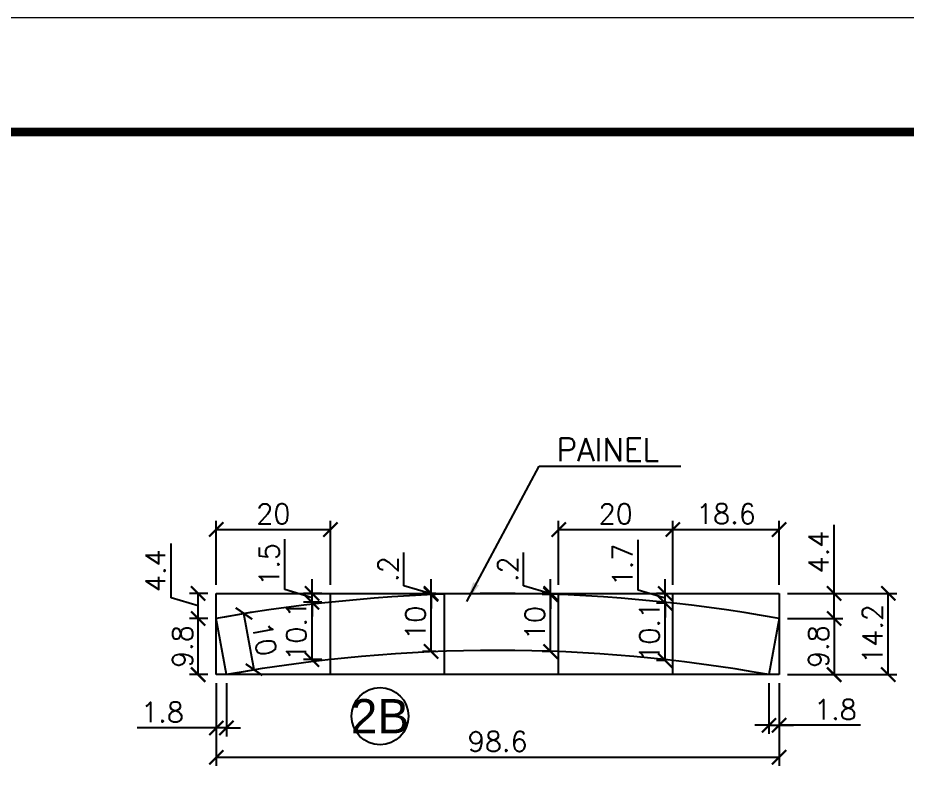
# Model space of a CAD drawing. Extents: x 2582 to 128055, y -26396 to 2611.
# Drawn here: x 3486.4 to 3798.1, y -1493.2 to -1225.9 of the extents above; entities that cross this region are included whole.
import ezdxf
from ezdxf.enums import TextEntityAlignment as Align

# ---------------------------------------------------------------- set-up
doc = ezdxf.new("R2010")
doc.units = 0
doc.header["$PDMODE"] = 35
doc.linetypes.add('DASHED', pattern=[0.75, 0.5, -0.25])
for name, color, linetype in [('COTA', 241, 'Continuous'), ('Painéis', 200, 'Continuous'), ('Romaneio', 10, 'Continuous')]:
    doc.layers.add(name, color=color, linetype=linetype)
doc.layers.add('Folhas', color=255, linetype='Continuous', lineweight=9)
doc.layers.add('SARRAFO DE PRESSAO', color=251, linetype='DASHED', lineweight=9)
doc.styles.add('ARIAL', font='arial.ttf')
doc.styles.add('COTA TECNICA', font='techl___.ttf', dxfattribs={"height": 10})
doc.styles.add('Romans', font='romans.shx')
doc.dimstyles.new('Cota Seção (2x)', dxfattribs={"dimtxt": 7, "dimasz": 5, "dimexe": 3, "dimexo": 3, "dimgap": 2, "dimtad": 3, "dimdec": 1, "dimlfac": 0.5, "dimzin": 12, "dimdsep": 46, "dimtxsty": 'Romans', "dimblk": 'ARCHTICK', "dimcen": 0, "dimclrd": 4, "dimclre": 4, "dimclrt": 1, "dimadec": 1, "dimazin": 3, "dimtfac": 1, "dimtdec": 1, "dimtmove": 0, "dimatfit": 3, "dimldrblk": 'OBLIQUE', "dimfxl": 1, "dimtolj": 1, "dimtzin": 12, "dimarcsym": 0})
doc.dimstyles.new('PAINEL', dxfattribs={"dimtxt": 10, "dimasz": 3, "dimexe": 3, "dimexo": 3, "dimgap": 3, "dimtad": 1, "dimdec": 1, "dimzin": 12, "dimdsep": 46, "dimtxsty": 'COTA TECNICA', "dimblk1": 'OBLIQUE', "dimblk2": 'OBLIQUE', "dimsah": 1, "dimcen": 0.9, "dimclrd": 4, "dimclre": 4, "dimclrt": 240, "dimadec": 1, "dimazin": 3, "dimtfac": 1, "dimtdec": 1, "dimtmove": 0, "dimatfit": 3, "dimfxl": 1, "dimtolj": 1, "dimtzin": 12, "dimarcsym": 0})

# ---------------------------------------------------------------- blocks, each defined once
blk = doc.blocks.new('9999999999')
at = {"layer": 'Folhas'}
blk.add_lwpolyline([(98138.98, 34190.21), (99623.98, 34190.21), (99623.98, 35240.21), (98138.98, 35240.21)], close=True, dxfattribs=at)
at = {"layer": 'Folhas', "color": 30, "const_width": 3}
blk.add_lwpolyline([(98213.98, 34230.21), (99583.98, 34230.21), (99583.98, 35200.21), (98213.98, 35200.21)], close=True, dxfattribs=at)
blk = doc.blocks.new('_ArchTick')
at = {"color": 0, "linetype": 'ByBlock', "const_width": 0.15}
blk.add_lwpolyline([(-0.5, -0.5), (0.5, 0.5)], dxfattribs=at)
blk = doc.blocks.new('*D467')
at = {"layer": 'COTA', "color": 4, "lineweight": -2, "transparency": 16777216}
blk.add_line((3555.91, -1459.15), (3555.91, -1477.83), dxfattribs=at)
at = {"layer": 'COTA', "color": 4, "linetype": 'ByBlock', "lineweight": -2, "transparency": 16777216}
for p, q in [((3559.45, -1459.15), (3559.45, -1477.83)), ((3555.91, -1474.83), (3528.24, -1474.83)), ((3559.45, -1474.83), (3555.91, -1474.83)), ((3559.45, -1474.83), (3564.45, -1474.83))]:
    blk.add_line(p, q, dxfattribs=at)
at = {"layer": 'Defpoints', "color": 0, "linetype": 'ByBlock', "transparency": 16777216}
for p in [(3555.91, -1456.15), (3559.45, -1456.15), (3559.45, -1474.83)]:
    blk.add_point(p, dxfattribs=at)
at = {"layer": 'COTA', "color": 4, "linetype": 'ByBlock', "lineweight": -2, "transparency": 16777216, "xscale": 5, "yscale": 5, "zscale": 5}
blk.add_blockref('_ArchTick', (3555.91, -1474.83), dxfattribs=at)
at = {"layer": 'COTA', "color": 4, "linetype": 'ByBlock', "lineweight": -2, "transparency": 16777216, "xscale": 5, "yscale": 5, "zscale": 5, "rotation": 180}
blk.add_blockref('_ArchTick', (3559.45, -1474.83), dxfattribs=at)
at = {"layer": 'COTA', "color": 1, "linetype": 'ByBlock', "transparency": 16777216, "insert": (3537.08, -1469.33), "char_height": 7, "attachment_point": 5, "style": 'Romans'}
blk.add_mtext('\\A1;1.8', dxfattribs=at)
blk = doc.blocks.new('_Oblique')
at = {"color": 0, "linetype": 'ByBlock', "lineweight": -2}
blk.add_line((-0.5, -0.5), (0.5, 0.5), dxfattribs=at)
blk = doc.blocks.new('*D468')
at = {"layer": 'COTA', "color": 4, "lineweight": -2, "transparency": 16777216}
blk.add_line((3749.62, -1459.15), (3749.62, -1476.91), dxfattribs=at)
at = {"layer": 'COTA', "color": 4, "linetype": 'ByBlock', "lineweight": -2, "transparency": 16777216}
for p, q in [((3753.16, -1459.15), (3753.16, -1476.91)), ((3749.62, -1473.91), (3744.62, -1473.91)), ((3749.62, -1473.91), (3753.16, -1473.91)), ((3749.62, -1473.91), (3753.16, -1473.91)), ((3753.16, -1473.91), (3758.16, -1473.91)), ((3781.75, -1473.91), (3753.16, -1473.91))]:
    blk.add_line(p, q, dxfattribs=at)
at = {"layer": 'Defpoints', "color": 0, "linetype": 'ByBlock', "transparency": 16777216}
for p in [(3749.62, -1456.15), (3753.16, -1456.15), (3753.16, -1473.91)]:
    blk.add_point(p, dxfattribs=at)
at = {"layer": 'COTA', "color": 4, "linetype": 'ByBlock', "lineweight": -2, "transparency": 16777216, "xscale": 5, "yscale": 5, "zscale": 5}
blk.add_blockref('_ArchTick', (3749.62, -1473.91), dxfattribs=at)
at = {"layer": 'COTA', "color": 4, "linetype": 'ByBlock', "lineweight": -2, "transparency": 16777216, "xscale": 5, "yscale": 5, "zscale": 5, "rotation": 180}
blk.add_blockref('_ArchTick', (3753.16, -1473.91), dxfattribs=at)
at = {"layer": 'COTA', "color": 1, "linetype": 'ByBlock', "transparency": 16777216, "insert": (3772.92, -1468.41), "char_height": 7, "attachment_point": 5, "style": 'Romans'}
blk.add_mtext('\\A1;1.8', dxfattribs=at)
blk = doc.blocks.new('*D469')
at = {"layer": 'COTA', "color": 4, "linetype": 'ByBlock', "lineweight": -2, "transparency": 16777216}
for p, q in [((3558.86, -1435.94), (3568.56, -1434.19)), ((3569.15, -1454.41), (3565.61, -1434.72))]:
    blk.add_line(p, q, dxfattribs=at)
at = {"layer": 'COTA', "color": 4, "lineweight": -2, "transparency": 16777216}
blk.add_line((3562.4, -1455.62), (3572.1, -1453.88), dxfattribs=at)
at = {"layer": 'Defpoints', "color": 0, "linetype": 'ByBlock', "transparency": 16777216}
for p in [(3555.91, -1436.47), (3565.61, -1434.72), (3559.45, -1456.15)]:
    blk.add_point(p, dxfattribs=at)
at = {"layer": 'COTA', "color": 4, "linetype": 'ByBlock', "lineweight": -2, "transparency": 16777216, "xscale": 5, "yscale": 5, "zscale": 5}
for p, rotation in [((3565.61, -1434.72), 100.1949785611507), ((3569.15, -1454.41), 280.1949785611507)]:
    blk.add_blockref('_ArchTick', p, dxfattribs=dict(at, rotation=rotation))
at = {"layer": 'COTA', "color": 1, "linetype": 'ByBlock', "transparency": 16777216, "insert": (3572.79, -1443.59), "char_height": 7, "attachment_point": 5, "rotation": 280.195, "style": 'Romans'}
blk.add_mtext('\\A1;10', dxfattribs=at)
blk = doc.blocks.new('*D470')
at = {"layer": 'COTA', "color": 4, "linetype": 'ByBlock', "lineweight": -2, "transparency": 16777216}
for p, q in [((3772.46, -1427.67), (3772.46, -1403.67)), ((3756.16, -1427.67), (3775.46, -1427.67)), ((3772.46, -1436.47), (3772.46, -1427.67))]:
    blk.add_line(p, q, dxfattribs=at)
at = {"layer": 'COTA', "color": 4, "lineweight": -2, "transparency": 16777216}
blk.add_line((3756.16, -1436.47), (3775.46, -1436.47), dxfattribs=at)
at = {"layer": 'Defpoints', "color": 0, "linetype": 'ByBlock', "transparency": 16777216}
for p in [(3753.16, -1427.67), (3772.46, -1427.67), (3753.16, -1436.47)]:
    blk.add_point(p, dxfattribs=at)
at = {"layer": 'COTA', "color": 4, "linetype": 'ByBlock', "lineweight": -2, "transparency": 16777216, "xscale": 5, "yscale": 5, "zscale": 5}
for p, rotation in [((3772.46, -1427.67), 90), ((3772.46, -1436.47), 270)]:
    blk.add_blockref('_ArchTick', p, dxfattribs=dict(at, rotation=rotation))
at = {"layer": 'COTA', "color": 1, "linetype": 'ByBlock', "transparency": 16777216, "insert": (3766.96, -1413.17), "char_height": 7, "attachment_point": 5, "rotation": 90, "style": 'Romans'}
blk.add_mtext('\\A1;4.4', dxfattribs=at)
blk = doc.blocks.new('*D471')
at = {"layer": 'COTA', "color": 4, "lineweight": -2, "transparency": 16777216}
blk.add_line((3756.16, -1436.47), (3775.46, -1436.47), dxfattribs=at)
at = {"layer": 'COTA', "color": 4, "linetype": 'ByBlock', "lineweight": -2, "transparency": 16777216}
for p, q in [((3772.46, -1436.47), (3772.46, -1456.15)), ((3756.16, -1456.15), (3775.46, -1456.15))]:
    blk.add_line(p, q, dxfattribs=at)
at = {"layer": 'Defpoints', "color": 0, "linetype": 'ByBlock', "transparency": 16777216}
for p in [(3753.16, -1436.47), (3753.16, -1456.15), (3772.46, -1456.15)]:
    blk.add_point(p, dxfattribs=at)
at = {"layer": 'COTA', "color": 4, "linetype": 'ByBlock', "lineweight": -2, "transparency": 16777216, "xscale": 5, "yscale": 5, "zscale": 5}
for p, rotation in [((3772.46, -1436.47), 90), ((3772.46, -1456.15), 270)]:
    blk.add_blockref('_ArchTick', p, dxfattribs=dict(at, rotation=rotation))
at = {"layer": 'COTA', "color": 1, "linetype": 'ByBlock', "transparency": 16777216, "insert": (3766.96, -1446.31), "char_height": 7, "attachment_point": 5, "rotation": 90, "style": 'Romans'}
blk.add_mtext('\\A1;9.8', dxfattribs=at)
blk = doc.blocks.new('*D466')
at = {"layer": 'COTA', "color": 4, "linetype": 'ByBlock', "lineweight": -2, "transparency": 16777216}
for p, q in [((3756.16, -1427.67), (3794.43, -1427.67)), ((3791.43, -1456.15), (3791.43, -1427.67))]:
    blk.add_line(p, q, dxfattribs=at)
at = {"layer": 'COTA', "color": 4, "lineweight": -2, "transparency": 16777216}
blk.add_line((3756.16, -1456.15), (3794.43, -1456.15), dxfattribs=at)
at = {"layer": 'Defpoints', "color": 0, "linetype": 'ByBlock', "transparency": 16777216}
for p in [(3753.16, -1427.67), (3791.43, -1427.67), (3753.16, -1456.15)]:
    blk.add_point(p, dxfattribs=at)
at = {"layer": 'COTA', "color": 4, "linetype": 'ByBlock', "lineweight": -2, "transparency": 16777216, "xscale": 5, "yscale": 5, "zscale": 5}
for p, rotation in [((3791.43, -1427.67), 90), ((3791.43, -1456.15), 270)]:
    blk.add_blockref('_ArchTick', p, dxfattribs=dict(at, rotation=rotation))
at = {"layer": 'COTA', "color": 1, "linetype": 'ByBlock', "transparency": 16777216, "insert": (3785.93, -1441.91), "char_height": 7, "attachment_point": 5, "rotation": 90, "style": 'Romans'}
blk.add_mtext('\\A1;14.2', dxfattribs=at)
blk = doc.blocks.new('*D472')
at = {"layer": 'COTA', "color": 4, "linetype": 'ByBlock', "lineweight": -2, "transparency": 16777216}
for p, q in [((3592.91, -1430.76), (3586.47, -1430.76)), ((3589.47, -1450.88), (3589.47, -1430.76))]:
    blk.add_line(p, q, dxfattribs=at)
at = {"layer": 'COTA', "color": 4, "lineweight": -2, "transparency": 16777216}
blk.add_line((3592.91, -1450.88), (3586.47, -1450.88), dxfattribs=at)
at = {"layer": 'Defpoints', "color": 0, "linetype": 'ByBlock', "transparency": 16777216}
for p in [(3589.47, -1430.76), (3595.91, -1430.76), (3595.91, -1450.88)]:
    blk.add_point(p, dxfattribs=at)
at = {"layer": 'COTA', "color": 4, "linetype": 'ByBlock', "lineweight": -2, "transparency": 16777216, "xscale": 5, "yscale": 5, "zscale": 5}
for p, rotation in [((3589.47, -1430.76), 90), ((3589.47, -1450.88), 270)]:
    blk.add_blockref('_ArchTick', p, dxfattribs=dict(at, rotation=rotation))
at = {"layer": 'COTA', "color": 1, "linetype": 'ByBlock', "transparency": 16777216, "insert": (3583.97, -1440.82), "char_height": 7, "attachment_point": 5, "rotation": 90, "style": 'Romans'}
blk.add_mtext('\\A1;10.1', dxfattribs=at)
blk = doc.blocks.new('*D473')
at = {"layer": 'COTA', "color": 4, "linetype": 'ByBlock', "lineweight": -2, "transparency": 16777216}
for p, q in [((3579.97, -1426.36), (3579.97, -1408.7)), ((3589.47, -1427.67), (3589.47, -1422.67)), ((3589.47, -1429.21), (3579.97, -1426.36)), ((3592.91, -1427.67), (3586.47, -1427.67)), ((3589.47, -1430.76), (3589.47, -1427.67)), ((3589.47, -1430.76), (3589.47, -1427.67)), ((3589.47, -1430.76), (3589.47, -1435.76))]:
    blk.add_line(p, q, dxfattribs=at)
at = {"layer": 'COTA', "color": 4, "lineweight": -2, "transparency": 16777216}
blk.add_line((3592.91, -1430.76), (3586.47, -1430.76), dxfattribs=at)
at = {"layer": 'Defpoints', "color": 0, "linetype": 'ByBlock', "transparency": 16777216}
for p in [(3589.47, -1427.67), (3595.91, -1427.67), (3595.91, -1430.76)]:
    blk.add_point(p, dxfattribs=at)
at = {"layer": 'COTA', "color": 4, "linetype": 'ByBlock', "lineweight": -2, "transparency": 16777216, "xscale": 5, "yscale": 5, "zscale": 5}
for p, rotation in [((3589.47, -1427.67), 270), ((3589.47, -1430.76), 90)]:
    blk.add_blockref('_ArchTick', p, dxfattribs=dict(at, rotation=rotation))
at = {"layer": 'COTA', "color": 1, "linetype": 'ByBlock', "transparency": 16777216, "insert": (3574.47, -1417.53), "char_height": 7, "attachment_point": 5, "rotation": 90, "style": 'Romans'}
blk.add_mtext('\\A1;1.5', dxfattribs=at)
blk = doc.blocks.new('*D474')
at = {"layer": 'COTA', "color": 4, "linetype": 'ByBlock', "lineweight": -2, "transparency": 16777216}
for p, q in [((3632.91, -1427.98), (3628.2, -1427.98)), ((3631.2, -1447.99), (3631.2, -1427.98))]:
    blk.add_line(p, q, dxfattribs=at)
at = {"layer": 'COTA', "color": 4, "lineweight": -2, "transparency": 16777216}
blk.add_line((3632.91, -1447.99), (3628.2, -1447.99), dxfattribs=at)
at = {"layer": 'Defpoints', "color": 0, "linetype": 'ByBlock', "transparency": 16777216}
for p in [(3631.2, -1427.98), (3635.91, -1427.98), (3635.91, -1447.99)]:
    blk.add_point(p, dxfattribs=at)
at = {"layer": 'COTA', "color": 4, "linetype": 'ByBlock', "lineweight": -2, "transparency": 16777216, "xscale": 5, "yscale": 5, "zscale": 5}
for p, rotation in [((3631.2, -1427.98), 90), ((3631.2, -1447.99), 270)]:
    blk.add_blockref('_ArchTick', p, dxfattribs=dict(at, rotation=rotation))
at = {"layer": 'COTA', "color": 1, "linetype": 'ByBlock', "transparency": 16777216, "insert": (3625.7, -1437.99), "char_height": 7, "attachment_point": 5, "rotation": 90, "style": 'Romans'}
blk.add_mtext('\\A1;10', dxfattribs=at)
blk = doc.blocks.new('*D475')
at = {"layer": 'COTA', "color": 4, "linetype": 'ByBlock', "lineweight": -2, "transparency": 16777216}
for p, q in [((3621.7, -1424.97), (3621.7, -1413.31)), ((3631.2, -1427.67), (3631.2, -1422.67)), ((3631.2, -1427.82), (3621.7, -1424.97)), ((3632.91, -1427.67), (3628.2, -1427.67)), ((3631.2, -1427.98), (3631.2, -1427.67)), ((3631.2, -1427.98), (3631.2, -1427.67)), ((3631.2, -1427.98), (3631.2, -1432.98))]:
    blk.add_line(p, q, dxfattribs=at)
at = {"layer": 'COTA', "color": 4, "lineweight": -2, "transparency": 16777216}
blk.add_line((3632.91, -1427.98), (3628.2, -1427.98), dxfattribs=at)
at = {"layer": 'Defpoints', "color": 0, "linetype": 'ByBlock', "transparency": 16777216}
for p in [(3631.2, -1427.67), (3635.91, -1427.67), (3635.91, -1427.98)]:
    blk.add_point(p, dxfattribs=at)
at = {"layer": 'COTA', "color": 4, "linetype": 'ByBlock', "lineweight": -2, "transparency": 16777216, "xscale": 5, "yscale": 5, "zscale": 5}
for p, rotation in [((3631.2, -1427.67), 270), ((3631.2, -1427.98), 90)]:
    blk.add_blockref('_ArchTick', p, dxfattribs=dict(at, rotation=rotation))
at = {"layer": 'COTA', "color": 1, "linetype": 'ByBlock', "transparency": 16777216, "insert": (3616.2, -1419.14), "char_height": 7, "attachment_point": 5, "rotation": 90, "style": 'Romans'}
blk.add_mtext('\\A1;.2', dxfattribs=at)
blk = doc.blocks.new('*D476')
at = {"layer": 'COTA', "color": 4, "linetype": 'ByBlock', "lineweight": -2, "transparency": 16777216}
for p, q in [((3672.91, -1428.08), (3670.08, -1428.08)), ((3673.08, -1448.09), (3673.08, -1428.08))]:
    blk.add_line(p, q, dxfattribs=at)
at = {"layer": 'COTA', "color": 4, "lineweight": -2, "transparency": 16777216}
blk.add_line((3672.91, -1448.09), (3670.08, -1448.09), dxfattribs=at)
at = {"layer": 'Defpoints', "color": 0, "linetype": 'ByBlock', "transparency": 16777216}
for p in [(3673.08, -1428.08), (3675.91, -1428.08), (3675.91, -1448.09)]:
    blk.add_point(p, dxfattribs=at)
at = {"layer": 'COTA', "color": 4, "linetype": 'ByBlock', "lineweight": -2, "transparency": 16777216, "xscale": 5, "yscale": 5, "zscale": 5}
for p, rotation in [((3673.08, -1428.08), 90), ((3673.08, -1448.09), 270)]:
    blk.add_blockref('_ArchTick', p, dxfattribs=dict(at, rotation=rotation))
at = {"layer": 'COTA', "color": 1, "linetype": 'ByBlock', "transparency": 16777216, "insert": (3667.58, -1438.09), "char_height": 7, "attachment_point": 5, "rotation": 90, "style": 'Romans'}
blk.add_mtext('\\A1;10', dxfattribs=at)
blk = doc.blocks.new('*D477')
at = {"layer": 'COTA', "color": 4, "linetype": 'ByBlock', "lineweight": -2, "transparency": 16777216}
for p, q in [((3663.58, -1425.02), (3663.58, -1413.36)), ((3673.08, -1427.67), (3673.08, -1422.67)), ((3673.08, -1427.87), (3663.58, -1425.02)), ((3672.91, -1427.67), (3670.08, -1427.67)), ((3673.08, -1428.08), (3673.08, -1427.67)), ((3673.08, -1428.08), (3673.08, -1427.67)), ((3673.08, -1428.08), (3673.08, -1433.08))]:
    blk.add_line(p, q, dxfattribs=at)
at = {"layer": 'COTA', "color": 4, "lineweight": -2, "transparency": 16777216}
blk.add_line((3672.91, -1428.08), (3670.08, -1428.08), dxfattribs=at)
at = {"layer": 'Defpoints', "color": 0, "linetype": 'ByBlock', "transparency": 16777216}
for p in [(3673.08, -1427.67), (3675.91, -1427.67), (3675.91, -1428.08)]:
    blk.add_point(p, dxfattribs=at)
at = {"layer": 'COTA', "color": 4, "linetype": 'ByBlock', "lineweight": -2, "transparency": 16777216, "xscale": 5, "yscale": 5, "zscale": 5}
for p, rotation in [((3673.08, -1427.67), 270), ((3673.08, -1428.08), 90)]:
    blk.add_blockref('_ArchTick', p, dxfattribs=dict(at, rotation=rotation))
at = {"layer": 'COTA', "color": 1, "linetype": 'ByBlock', "transparency": 16777216, "insert": (3658.08, -1419.19), "char_height": 7, "attachment_point": 5, "rotation": 90, "style": 'Romans'}
blk.add_mtext('\\A1;.2', dxfattribs=at)
blk = doc.blocks.new('*D478')
at = {"layer": 'COTA', "color": 4, "linetype": 'ByBlock', "lineweight": -2, "transparency": 16777216}
for p, q in [((3712.91, -1431.06), (3710.25, -1431.06)), ((3713.25, -1451.19), (3713.25, -1431.06))]:
    blk.add_line(p, q, dxfattribs=at)
at = {"layer": 'COTA', "color": 4, "lineweight": -2, "transparency": 16777216}
blk.add_line((3712.91, -1451.19), (3710.25, -1451.19), dxfattribs=at)
at = {"layer": 'Defpoints', "color": 0, "linetype": 'ByBlock', "transparency": 16777216}
for p in [(3713.25, -1431.06), (3715.91, -1431.06), (3715.91, -1451.19)]:
    blk.add_point(p, dxfattribs=at)
at = {"layer": 'COTA', "color": 4, "linetype": 'ByBlock', "lineweight": -2, "transparency": 16777216, "xscale": 5, "yscale": 5, "zscale": 5}
for p, rotation in [((3713.25, -1431.06), 90), ((3713.25, -1451.19), 270)]:
    blk.add_blockref('_ArchTick', p, dxfattribs=dict(at, rotation=rotation))
at = {"layer": 'COTA', "color": 1, "linetype": 'ByBlock', "transparency": 16777216, "insert": (3707.75, -1441.12), "char_height": 7, "attachment_point": 5, "rotation": 90, "style": 'Romans'}
blk.add_mtext('\\A1;10.1', dxfattribs=at)
blk = doc.blocks.new('*D479')
at = {"layer": 'COTA', "color": 4, "linetype": 'ByBlock', "lineweight": -2, "transparency": 16777216}
for p, q in [((3703.75, -1426.51), (3703.75, -1408.85)), ((3713.25, -1427.67), (3713.25, -1422.67)), ((3713.25, -1429.36), (3703.75, -1426.51)), ((3712.91, -1427.67), (3710.25, -1427.67)), ((3713.25, -1431.06), (3713.25, -1427.67)), ((3713.25, -1431.06), (3713.25, -1427.67)), ((3713.25, -1431.06), (3713.25, -1436.06))]:
    blk.add_line(p, q, dxfattribs=at)
at = {"layer": 'COTA', "color": 4, "lineweight": -2, "transparency": 16777216}
blk.add_line((3712.91, -1431.06), (3710.25, -1431.06), dxfattribs=at)
at = {"layer": 'Defpoints', "color": 0, "linetype": 'ByBlock', "transparency": 16777216}
for p in [(3713.25, -1427.67), (3715.91, -1427.67), (3715.91, -1431.06)]:
    blk.add_point(p, dxfattribs=at)
at = {"layer": 'COTA', "color": 4, "linetype": 'ByBlock', "lineweight": -2, "transparency": 16777216, "xscale": 5, "yscale": 5, "zscale": 5}
for p, rotation in [((3713.25, -1427.67), 270), ((3713.25, -1431.06), 90)]:
    blk.add_blockref('_ArchTick', p, dxfattribs=dict(at, rotation=rotation))
at = {"layer": 'COTA', "color": 1, "linetype": 'ByBlock', "transparency": 16777216, "insert": (3698.25, -1417.68), "char_height": 7, "attachment_point": 5, "rotation": 90, "style": 'Romans'}
blk.add_mtext('\\A1;1.7', dxfattribs=at)
blk = doc.blocks.new('*D480')
at = {"layer": 'COTA', "color": 4, "lineweight": -2, "transparency": 16777216}
blk.add_line((3555.91, -1424.67), (3555.91, -1402.28), dxfattribs=at)
at = {"layer": 'COTA', "color": 4, "linetype": 'ByBlock', "lineweight": -2, "transparency": 16777216}
for p, q in [((3595.91, -1424.67), (3595.91, -1402.28)), ((3555.91, -1405.28), (3595.91, -1405.28))]:
    blk.add_line(p, q, dxfattribs=at)
at = {"layer": 'Defpoints', "color": 0, "linetype": 'ByBlock', "transparency": 16777216}
for p in [(3595.91, -1405.28), (3555.91, -1427.67), (3595.91, -1427.67)]:
    blk.add_point(p, dxfattribs=at)
at = {"layer": 'COTA', "color": 4, "linetype": 'ByBlock', "lineweight": -2, "transparency": 16777216, "xscale": 5, "yscale": 5, "zscale": 5, "rotation": 180}
blk.add_blockref('_ArchTick', (3555.91, -1405.28), dxfattribs=at)
at = {"layer": 'COTA', "color": 4, "linetype": 'ByBlock', "lineweight": -2, "transparency": 16777216, "xscale": 5, "yscale": 5, "zscale": 5}
blk.add_blockref('_ArchTick', (3595.91, -1405.28), dxfattribs=at)
at = {"layer": 'COTA', "color": 1, "linetype": 'ByBlock', "transparency": 16777216, "insert": (3575.91, -1399.78), "char_height": 7, "attachment_point": 5, "style": 'Romans'}
blk.add_mtext('\\A1;20', dxfattribs=at)
blk = doc.blocks.new('*D481')
at = {"layer": 'COTA', "color": 4, "lineweight": -2, "transparency": 16777216}
blk.add_line((3675.91, -1424.67), (3675.91, -1402.28), dxfattribs=at)
at = {"layer": 'COTA', "color": 4, "linetype": 'ByBlock', "lineweight": -2, "transparency": 16777216}
for p, q in [((3715.91, -1424.67), (3715.91, -1402.28)), ((3675.91, -1405.28), (3715.91, -1405.28))]:
    blk.add_line(p, q, dxfattribs=at)
at = {"layer": 'Defpoints', "color": 0, "linetype": 'ByBlock', "transparency": 16777216}
for p in [(3715.91, -1405.28), (3675.91, -1427.67), (3715.91, -1427.67)]:
    blk.add_point(p, dxfattribs=at)
at = {"layer": 'COTA', "color": 4, "linetype": 'ByBlock', "lineweight": -2, "transparency": 16777216, "xscale": 5, "yscale": 5, "zscale": 5, "rotation": 180}
blk.add_blockref('_ArchTick', (3675.91, -1405.28), dxfattribs=at)
at = {"layer": 'COTA', "color": 4, "linetype": 'ByBlock', "lineweight": -2, "transparency": 16777216, "xscale": 5, "yscale": 5, "zscale": 5}
blk.add_blockref('_ArchTick', (3715.91, -1405.28), dxfattribs=at)
at = {"layer": 'COTA', "color": 1, "linetype": 'ByBlock', "transparency": 16777216, "insert": (3695.91, -1399.78), "char_height": 7, "attachment_point": 5, "style": 'Romans'}
blk.add_mtext('\\A1;20', dxfattribs=at)
blk = doc.blocks.new('*D482')
at = {"layer": 'COTA', "color": 4, "lineweight": -2, "transparency": 16777216}
blk.add_line((3715.91, -1424.67), (3715.91, -1402.28), dxfattribs=at)
at = {"layer": 'COTA', "color": 4, "linetype": 'ByBlock', "lineweight": -2, "transparency": 16777216}
for p, q in [((3753.16, -1424.67), (3753.16, -1402.28)), ((3715.91, -1405.28), (3753.16, -1405.28))]:
    blk.add_line(p, q, dxfattribs=at)
at = {"layer": 'Defpoints', "color": 0, "linetype": 'ByBlock', "transparency": 16777216}
for p in [(3753.16, -1405.28), (3715.91, -1427.67), (3753.16, -1427.67)]:
    blk.add_point(p, dxfattribs=at)
at = {"layer": 'COTA', "color": 4, "linetype": 'ByBlock', "lineweight": -2, "transparency": 16777216, "xscale": 5, "yscale": 5, "zscale": 5, "rotation": 180}
blk.add_blockref('_ArchTick', (3715.91, -1405.28), dxfattribs=at)
at = {"layer": 'COTA', "color": 4, "linetype": 'ByBlock', "lineweight": -2, "transparency": 16777216, "xscale": 5, "yscale": 5, "zscale": 5}
blk.add_blockref('_ArchTick', (3753.16, -1405.28), dxfattribs=at)
at = {"layer": 'COTA', "color": 1, "linetype": 'ByBlock', "transparency": 16777216, "insert": (3734.53, -1399.78), "char_height": 7, "attachment_point": 5, "style": 'Romans'}
blk.add_mtext('\\A1;18.6', dxfattribs=at)
blk = doc.blocks.new('*D483')
at = {"layer": 'COTA', "color": 4, "lineweight": -2, "transparency": 16777216}
blk.add_line((3555.91, -1459.15), (3555.91, -1488.11), dxfattribs=at)
at = {"layer": 'COTA', "color": 4, "linetype": 'ByBlock', "lineweight": -2, "transparency": 16777216}
for p, q in [((3753.16, -1459.15), (3753.16, -1488.11)), ((3555.91, -1485.11), (3753.16, -1485.11))]:
    blk.add_line(p, q, dxfattribs=at)
at = {"layer": 'Defpoints', "color": 0, "linetype": 'ByBlock', "transparency": 16777216}
for p in [(3555.91, -1456.15), (3753.16, -1456.15), (3753.16, -1485.11)]:
    blk.add_point(p, dxfattribs=at)
at = {"layer": 'COTA', "color": 4, "linetype": 'ByBlock', "lineweight": -2, "transparency": 16777216, "xscale": 5, "yscale": 5, "zscale": 5, "rotation": 180}
blk.add_blockref('_ArchTick', (3555.91, -1485.11), dxfattribs=at)
at = {"layer": 'COTA', "color": 4, "linetype": 'ByBlock', "lineweight": -2, "transparency": 16777216, "xscale": 5, "yscale": 5, "zscale": 5}
blk.add_blockref('_ArchTick', (3753.16, -1485.11), dxfattribs=at)
at = {"layer": 'COTA', "color": 1, "linetype": 'ByBlock', "transparency": 16777216, "insert": (3654.53, -1479.61), "char_height": 7, "attachment_point": 5, "style": 'Romans'}
blk.add_mtext('\\A1;98.6', dxfattribs=at)
blk = doc.blocks.new('*D484')
at = {"layer": 'COTA', "color": 4, "linetype": 'ByBlock', "lineweight": -2, "transparency": 16777216}
for p, q in [((3552.91, -1436.47), (3546.56, -1436.47)), ((3549.56, -1456.15), (3549.56, -1436.47))]:
    blk.add_line(p, q, dxfattribs=at)
at = {"layer": 'COTA', "color": 4, "lineweight": -2, "transparency": 16777216}
blk.add_line((3552.91, -1456.15), (3546.56, -1456.15), dxfattribs=at)
at = {"layer": 'Defpoints', "color": 0, "linetype": 'ByBlock', "transparency": 16777216}
for p in [(3549.56, -1436.47), (3555.91, -1436.47), (3555.91, -1456.15)]:
    blk.add_point(p, dxfattribs=at)
at = {"layer": 'COTA', "color": 4, "linetype": 'ByBlock', "lineweight": -2, "transparency": 16777216, "xscale": 5, "yscale": 5, "zscale": 5}
for p, rotation in [((3549.56, -1436.47), 90), ((3549.56, -1456.15), 270)]:
    blk.add_blockref('_ArchTick', p, dxfattribs=dict(at, rotation=rotation))
at = {"layer": 'COTA', "color": 1, "linetype": 'ByBlock', "transparency": 16777216, "insert": (3544.06, -1446.31), "char_height": 7, "attachment_point": 5, "rotation": 90, "style": 'Romans'}
blk.add_mtext('\\A1;9.8', dxfattribs=at)
blk = doc.blocks.new('*D485')
at = {"layer": 'COTA', "color": 4, "linetype": 'ByBlock', "lineweight": -2, "transparency": 16777216}
for p, q in [((3540.06, -1429.22), (3540.06, -1410.22)), ((3549.56, -1432.07), (3540.06, -1429.22)), ((3552.91, -1427.67), (3546.56, -1427.67)), ((3549.56, -1436.47), (3549.56, -1427.67))]:
    blk.add_line(p, q, dxfattribs=at)
at = {"layer": 'COTA', "color": 4, "lineweight": -2, "transparency": 16777216}
blk.add_line((3552.91, -1436.47), (3546.56, -1436.47), dxfattribs=at)
at = {"layer": 'Defpoints', "color": 0, "linetype": 'ByBlock', "transparency": 16777216}
for p in [(3549.56, -1427.67), (3555.91, -1427.67), (3555.91, -1436.47)]:
    blk.add_point(p, dxfattribs=at)
at = {"layer": 'COTA', "color": 4, "linetype": 'ByBlock', "lineweight": -2, "transparency": 16777216, "xscale": 5, "yscale": 5, "zscale": 5}
for p, rotation in [((3549.56, -1427.67), 90), ((3549.56, -1436.47), 270)]:
    blk.add_blockref('_ArchTick', p, dxfattribs=dict(at, rotation=rotation))
at = {"layer": 'COTA', "color": 1, "linetype": 'ByBlock', "transparency": 16777216, "insert": (3534.56, -1419.72), "char_height": 7, "attachment_point": 5, "rotation": 90, "style": 'Romans'}
blk.add_mtext('\\A1;4.4', dxfattribs=at)

msp = doc.modelspace()

# ---------------------------------------------------------------- linework, layer by layer
at = {"layer": 'COTA', "linetype": 'ByBlock'}
for p, q in [((3555.91, -1427.67), (3753.16, -1427.67)), ((3555.91, -1456.15), (3555.91, -1427.67)), ((3595.91, -1456.15), (3595.91, -1427.67)), ((3635.91, -1456.15), (3635.91, -1427.67)), ((3675.91, -1456.15), (3675.91, -1427.67)), ((3715.91, -1456.15), (3715.91, -1427.67)), ((3753.16, -1427.67), (3753.16, -1456.15)), ((3753.16, -1456.15), (3555.91, -1456.15))]:
    msp.add_line(p, q, dxfattribs=at)
at = {"layer": 'Painéis'}
for p, q in [((3559.45, -1456.15), (3555.91, -1436.47)), ((3753.16, -1436.47), (3749.62, -1456.15))]:
    msp.add_line(p, q, dxfattribs=at)
for radius in [557.2, 537.2]:
    msp.add_arc((3654.53, -1984.87), radius, 79.805, 100.195, dxfattribs=at)
at = {"layer": 'Romaneio', "color": 1, "linetype": 'ByBlock'}
msp.add_circle((3613.3, -1470.71), 10, dxfattribs=at)

# ---------------------------------------------------------------- block references
at = {"layer": 'SARRAFO DE PRESSAO', "color": 6, "linetype": 'ByBlock'}
msp.add_blockref('9999999999', (-95557.34, -36466.11), dxfattribs=at)

# ---------------------------------------------------------------- texts
at = {"color": 240, "insert": (3711.17, -1381.28), "char_height": 8, "attachment_point": 9, "style": 'Romans'}
msp.add_mtext('\\A1;PAINEL', dxfattribs=at)
at = {"layer": 'Romaneio', "color": 255, "linetype": 'ByBlock', "style": 'ARIAL'}
msp.add_text('2B', height=12, dxfattribs=at).set_placement((3613.3, -1470.71), align=Align.MIDDLE_CENTER)

# ---------------------------------------------------------------- dimensions: what is measured, and where the dimension line sits
at = {"layer": 'COTA', "linetype": 'ByBlock'}
for base, p1, p2, picture, middle in [((3595.91, -1405.28), (3555.91, -1427.67), (3595.91, -1427.67), '*D480', (3575.91, -1399.78)), ((3753.16, -1485.11), (3555.91, -1456.15), (3753.16, -1456.15), '*D483', (3654.53, -1479.61))]:
    dim = msp.add_linear_dim(base=base, p1=p1, p2=p2, dimstyle='Cota Seção (2x)', dxfattribs=at)
    dim.commit()
    dim.dimension.update_dxf_attribs({"geometry": picture, "text_midpoint": middle})
for base, p1, p2, picture, middle in [((3715.91, -1405.28), (3675.91, -1427.67), (3715.91, -1427.67), '*D481', (3695.91, -1399.78)), ((3753.16, -1405.28), (3715.91, -1427.67), (3753.16, -1427.67), '*D482', (3734.53, -1399.78))]:
    dim = msp.add_linear_dim(base=base, p1=p1, p2=p2, dimstyle='Cota Seção (2x)', override={"dimtmove": 1}, dxfattribs=at)
    dim.commit()
    dim.dimension.update_dxf_attribs({"geometry": picture, "text_midpoint": middle})
for base, p1, p2, angle, picture, middle in [((3772.46, -1427.67), (3753.16, -1436.47), (3753.16, -1427.67), 270, '*D470', (3766.96, -1413.17)), ((3631.2, -1427.98), (3635.91, -1447.99), (3635.91, -1427.98), 90, '*D474', (3625.7, -1437.99)), ((3673.08, -1428.08), (3675.91, -1448.09), (3675.91, -1428.08), 90, '*D476', (3667.58, -1438.09)), ((3791.43, -1427.67), (3753.16, -1456.15), (3753.16, -1427.67), 270, '*D466', (3785.93, -1441.91)), ((3549.56, -1436.47), (3555.91, -1456.15), (3555.91, -1436.47), 90, '*D484', (3544.06, -1446.31)), ((3772.46, -1456.15), (3753.16, -1436.47), (3753.16, -1456.15), 270, '*D471', (3766.96, -1446.31))]:
    dim = msp.add_linear_dim(base=base, p1=p1, p2=p2, angle=angle, dimstyle='Cota Seção (2x)', dxfattribs=at)
    dim.commit()
    dim.dimension.update_dxf_attribs({"geometry": picture, "text_midpoint": middle})
for base, p1, p2, picture, middle in [((3589.47, -1427.67), (3595.91, -1430.76), (3595.91, -1427.67), '*D473', (3574.47, -1424.36)), ((3713.25, -1427.67), (3715.91, -1431.06), (3715.91, -1427.67), '*D479', (3698.25, -1424.51)), ((3549.56, -1427.67), (3555.91, -1436.47), (3555.91, -1427.67), '*D485', (3534.56, -1427.22)), ((3631.2, -1427.67), (3635.91, -1427.98), (3635.91, -1427.67), '*D475', (3616.2, -1422.97)), ((3673.08, -1427.67), (3675.91, -1428.08), (3675.91, -1427.67), '*D477', (3658.08, -1423.02))]:
    dim = msp.add_linear_dim(base=base, p1=p1, p2=p2, angle=90, dimstyle='Cota Seção (2x)', override={"dimtmove": 1}, dxfattribs=at)
    dim.commit()
    dim.dimension.update_dxf_attribs({"geometry": picture, "text_midpoint": middle})
for base, p1, p2, picture, middle in [((3589.47, -1430.76), (3595.91, -1450.88), (3595.91, -1430.76), '*D472', (3589.47, -1440.82)), ((3713.25, -1431.06), (3715.91, -1451.19), (3715.91, -1431.06), '*D478', (3713.25, -1441.12))]:
    dim = msp.add_linear_dim(base=base, p1=p1, p2=p2, angle=90, dimstyle='Cota Seção (2x)', dxfattribs=at)
    dim.commit()
    dim.dimension.update_dxf_attribs({"geometry": picture, "text_midpoint": middle, "dimtype": 160})
dim = msp.add_aligned_dim(p1=(3559.45, -1456.15), p2=(3555.91, -1436.47), distance=-9.86, dimstyle='Cota Seção (2x)', dxfattribs=at)
dim.commit()
dim.dimension.update_dxf_attribs({"geometry": '*D469', "text_midpoint": (3572.79, -1443.59)})
dim = msp.add_linear_dim(base=(3559.45, -1474.83), p1=(3555.91, -1456.15), p2=(3559.45, -1456.15), dimstyle='Cota Seção (2x)', dxfattribs=at)
dim.commit()
dim.dimension.update_dxf_attribs({"geometry": '*D467', "text_midpoint": (3537.08, -1474.83), "dimtype": 160})
dim = msp.add_linear_dim(base=(3753.16, -1473.91), p1=(3749.62, -1456.15), p2=(3753.16, -1456.15), dimstyle='Cota Seção (2x)', override={"dimtmove": 1}, dxfattribs=at)
dim.commit()
dim.dimension.update_dxf_attribs({"geometry": '*D468', "text_midpoint": (3772.92, -1473.91), "dimtype": 160})

# ---------------------------------------------------------------- leaders
at = {"annotation_type": 0, "has_hookline": 1, "hookline_direction": 1, "horizontal_direction": (-1, 0, 0)}
msp.add_leader([(3643.68, -1430.49), (3669.07, -1383.13), (3714.76, -1383.13)], dimstyle='PAINEL', override={"dimasz": 7}, dxfattribs=at)

doc.saveas('drawing.dxf')
